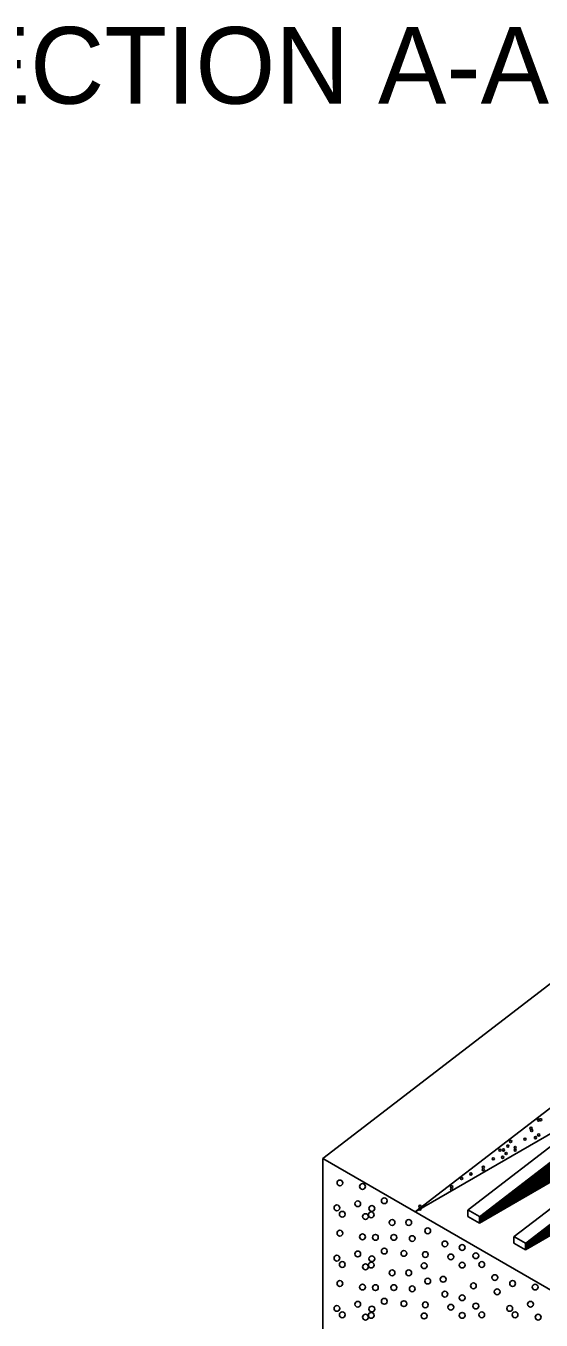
# Model space of a CAD drawing. Extents: x 1000 to 1036.3, y 1000 to 1022.
# Drawn here: x 1013.845 to 1015.456, y 1002.273 to 1006.323 of the extents above; entities that cross this region are included whole.
import ezdxf

# ---------------------------------------------------------------- set-up
doc = ezdxf.new("R2010")
doc.units = 0
doc.layers.add('Level 1', color=7, linetype='Continuous')

msp = doc.modelspace()

# ---------------------------------------------------------------- linework, layer by layer
at = {"layer": 'Level 1'}
for p, q in [((1018.8865, 1005.945), (1014.7728, 1002.7783)), ((1016.3785, 1003.6254), (1015.0616, 1002.6117)), ((1016.4688, 1003.5733), (1015.2272, 1002.6176)), ((1016.5048, 1003.5525), (1015.2625, 1002.5962)), ((1016.5054, 1003.5486), (1015.2625, 1002.5918)), ((1016.5057, 1003.5467), (1015.2625, 1002.5897)), ((1016.506, 1003.5448), (1015.2625, 1002.5875)), ((1016.5063, 1003.5428), (1015.2625, 1002.5853)), ((1016.5066, 1003.5408), (1015.2625, 1002.5832)), ((1016.5051, 1003.5505), (1015.2628, 1002.5942)), ((1016.5068, 1003.5389), (1015.2625, 1002.5811)), ((1016.5073, 1003.537), (1015.2625, 1002.5788)), ((1016.5075, 1003.535), (1015.2625, 1002.5766)), ((1016.5078, 1003.5331), (1015.2723, 1002.582)), ((1016.5081, 1003.5312), (1015.2833, 1002.5883)), ((1016.5084, 1003.5293), (1015.2945, 1002.5948)), ((1016.5087, 1003.5273), (1015.3059, 1002.6014)), ((1016.509, 1003.5253), (1015.3173, 1002.6079)), ((1016.5093, 1003.5234), (1015.3282, 1002.6143)), ((1016.5097, 1003.5215), (1015.3398, 1002.6209)), ((1016.5099, 1003.5195), (1015.3512, 1002.6275)), ((1016.5103, 1003.5176), (1015.3625, 1002.634)), ((1016.5105, 1003.5157), (1015.3734, 1002.6403)), ((1016.5108, 1003.5138), (1015.3848, 1002.6468)), ((1016.5111, 1003.5118), (1015.3961, 1002.6534)), ((1016.5114, 1003.5098), (1015.4074, 1002.66)), ((1016.5117, 1003.5079), (1015.4183, 1002.6663)), ((1016.5121, 1003.506), (1015.43, 1002.673)), ((1016.5123, 1003.504), (1015.4413, 1002.6796)), ((1016.5127, 1003.5021), (1015.4527, 1002.6861)), ((1016.6498, 1003.4653), (1015.4068, 1002.5085)), ((1016.65, 1003.4633), (1015.4068, 1002.5063)), ((1016.6503, 1003.4614), (1015.4068, 1002.5042)), ((1016.6506, 1003.4594), (1015.4068, 1002.502)), ((1016.6494, 1003.4672), (1015.4071, 1002.5108)), ((1016.6492, 1003.4692), (1015.4076, 1002.5134)), ((1016.6509, 1003.4575), (1015.4068, 1002.4998)), ((1016.6512, 1003.4556), (1015.4068, 1002.4978)), ((1016.6516, 1003.4537), (1015.4068, 1002.4955)), ((1016.6518, 1003.4517), (1015.4068, 1002.4933)), ((1016.6522, 1003.4498), (1015.4166, 1002.4987)), ((1016.6524, 1003.4478), (1015.4276, 1002.505)), ((1016.6528, 1003.4459), (1015.4388, 1002.5115)), ((1016.653, 1003.4439), (1015.4503, 1002.5181)), ((1015.0616, 1002.6117), (1015.6933, 1002.9764)), ((1014.7728, 1001.7783), (1014.7728, 1002.7783)), ((1015.9998, 1002.07), (1014.7728, 1002.7783)), ((1015.5986, 1002.7703), (1015.2625, 1002.5763)), ((1015.5821, 1002.6964), (1015.3715, 1002.5343)), ((1015.7429, 1002.687), (1015.4068, 1002.493)), ((1015.2264, 1002.5972), (1015.2264, 1002.618)), ((1015.2264, 1002.618), (1015.2625, 1002.5972)), ((1015.2625, 1002.5763), (1015.2264, 1002.5972)), ((1015.2625, 1002.5763), (1015.2625, 1002.5972)), ((1015.3708, 1002.5138), (1015.3708, 1002.5347)), ((1015.3708, 1002.5347), (1015.4068, 1002.5138)), ((1015.4068, 1002.493), (1015.3708, 1002.5138)), ((1015.4068, 1002.493), (1015.4068, 1002.5138))]:
    msp.add_line(p, q, dxfattribs=at)
for centre, radius in [((1015.4473, 1002.8988), 0.00339), ((1015.4541, 1002.8997), 0.00339), ((1015.4238, 1002.8728), 0.00339), ((1015.4263, 1002.8659), 0.00339), ((1015.448, 1002.8522), 0.00339), ((1015.3515, 1002.8173), 0.00339), ((1015.3603, 1002.8319), 0.00339), ((1015.3743, 1002.813), 0.00339), ((1015.4053, 1002.839), 0.00339), ((1015.4378, 1002.8436), 0.00339), ((1015.3062, 1002.7775), 0.00339), ((1015.3272, 1002.8044), 0.00339), ((1015.3353, 1002.7821), 0.00339), ((1015.3382, 1002.8052), 0.00339), ((1015.3461, 1002.7941), 0.00339), ((1015.3743, 1002.8044), 0.00339), ((1015.2361, 1002.7301), 0.00339), ((1015.2751, 1002.7515), 0.00339), ((1015.2751, 1002.7429), 0.00339), ((1014.8266, 1002.7019), 0.00903), ((1014.8971, 1002.6908), 0.00903), ((1015.1759, 1002.69), 0.00339), ((1015.207, 1002.716), 0.00339), ((1014.9654, 1002.6462), 0.00903), ((1015.1759, 1002.6814), 0.00339), ((1014.8173, 1002.6239), 0.00903), ((1014.834, 1002.604), 0.00903), ((1014.8823, 1002.6369), 0.00903), ((1014.9246, 1002.6022), 0.00903), ((1014.9264, 1002.622), 0.00903), ((1015.0768, 1002.6285), 0.00339), ((1015.0768, 1002.6199), 0.00339), ((1014.9065, 1002.5966), 0.00903), ((1014.9896, 1002.578), 0.00903), ((1015.0416, 1002.578), 0.00903), ((1014.8266, 1002.5446), 0.00903), ((1014.8971, 1002.5334), 0.00903), ((1014.9376, 1002.5316), 0.00903), ((1014.9951, 1002.5316), 0.00903), ((1015.0527, 1002.5278), 0.00903), ((1015.101, 1002.552), 0.00903), ((1014.8823, 1002.4796), 0.00903), ((1014.9654, 1002.4888), 0.00903), ((1015.0267, 1002.4814), 0.00903), ((1015.0936, 1002.4777), 0.00903), ((1015.1548, 1002.5111), 0.00903), ((1015.2087, 1002.5), 0.00903), ((1014.8173, 1002.4666), 0.00903), ((1014.834, 1002.4467), 0.00903), ((1014.9065, 1002.4393), 0.00903), ((1014.9246, 1002.4448), 0.00903), ((1014.9264, 1002.4647), 0.00903), ((1015.0898, 1002.4429), 0.00903), ((1015.1734, 1002.4703), 0.00903), ((1015.2087, 1002.4448), 0.00903), ((1015.2514, 1002.474), 0.00903), ((1015.27, 1002.4467), 0.00903), ((1014.9896, 1002.4207), 0.00903), ((1015.0416, 1002.4207), 0.00903), ((1015.1493, 1002.4003), 0.00903), ((1015.3109, 1002.4058), 0.00903), ((1014.8266, 1002.3873), 0.00903), ((1014.8971, 1002.3761), 0.00903), ((1014.9376, 1002.3743), 0.00903), ((1014.9951, 1002.3743), 0.00903), ((1015.0527, 1002.3705), 0.00903), ((1015.101, 1002.3947), 0.00903), ((1015.244, 1002.3798), 0.00903), ((1015.3183, 1002.3613), 0.00903), ((1015.3666, 1002.3873), 0.00903), ((1015.4371, 1002.3761), 0.00903), ((1014.8823, 1002.3223), 0.00903), ((1014.9654, 1002.3315), 0.00903), ((1015.0267, 1002.3241), 0.00903), ((1015.0936, 1002.3203), 0.00903), ((1015.1548, 1002.3538), 0.00903), ((1015.2087, 1002.3427), 0.00903), ((1015.2514, 1002.3167), 0.00903), ((1015.4223, 1002.3223), 0.00903), ((1014.8173, 1002.3093), 0.00903), ((1014.834, 1002.2893), 0.00903), ((1014.9065, 1002.2819), 0.00903), ((1014.9246, 1002.2875), 0.00903), ((1014.9264, 1002.3073), 0.00903), ((1015.0898, 1002.2856), 0.00903), ((1015.1734, 1002.3129), 0.00903), ((1015.2087, 1002.2875), 0.00903), ((1015.27, 1002.2893), 0.00903), ((1015.3573, 1002.3093), 0.00903), ((1015.374, 1002.2893), 0.00903), ((1015.4465, 1002.2819), 0.00903)]:
    msp.add_circle(centre, radius, dxfattribs=at)

# ---------------------------------------------------------------- texts
msp.add_text('SECTION A-A', height=0.24, dxfattribs=at).set_placement((1013.4299, 1006.0797))

doc.saveas('drawing.dxf')
